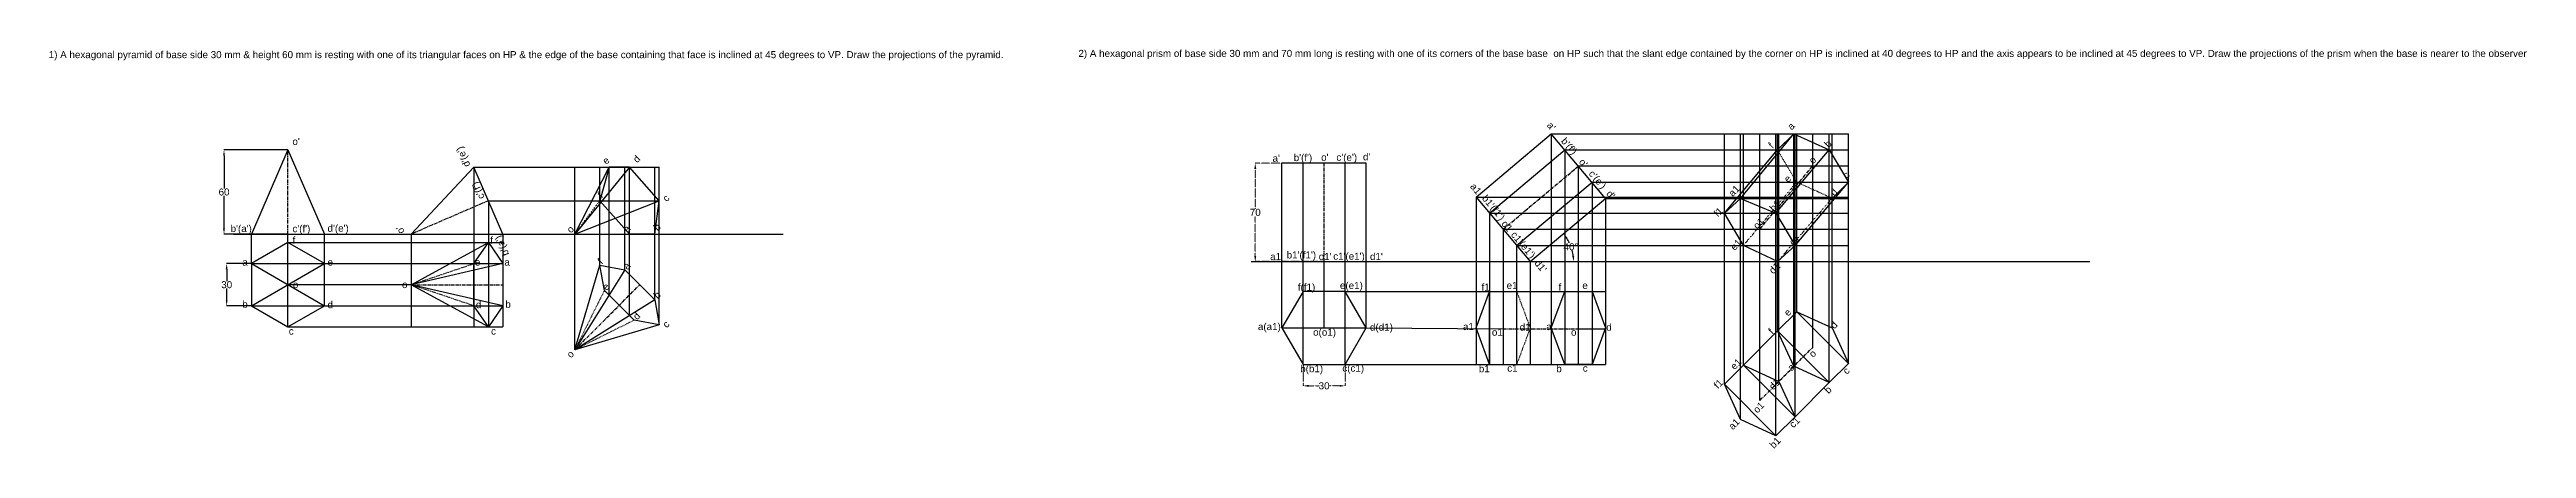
# Model space of a CAD drawing. Header units: inches. Extents: x 752 to 2515, y 106 to 390.
import ezdxf

# ---------------------------------------------------------------- set-up
doc = ezdxf.new("R2010")
doc.units = ezdxf.units.IN
doc.header["$MEASUREMENT"] = 0
doc.linetypes.add('CENTERX2', pattern=[4, 2.5, -0.5, 0.5, -0.5])
doc.linetypes.add('DOT', pattern=[0.25, 0, -0.25])
doc.styles.get("Standard").update_dxf_attribs({"font": 'arial.ttf'})
doc.dimstyles.get("Standard").update_dxf_attribs({"dimtxt": 5, "dimasz": 4, "dimexe": 0.18, "dimexo": 0.0625, "dimgap": 0.09, "dimtad": 0, "dimtih": 1, "dimtoh": 1, "dimdec": 0, "dimzin": 0, "dimdsep": 46, "dimtxsty": 'Standard', "dimcen": 0.09, "dimadec": 0, "dimazin": 0, "dimtfac": 1, "dimtdec": 0, "dimtofl": 0, "dimtmove": 0, "dimatfit": 3, "dimfxl": 1, "dimtolj": 1, "dimtzin": 0, "dimarcsym": 0})

# ---------------------------------------------------------------- blocks, each defined once
blk = doc.blocks.new('*D7')
at = {"color": 0, "lineweight": -2, "transparency": 16777216}
for p, q in [((895.6, 237.3), (877.8, 237.3)), ((878, 233.3), (878, 224.9)), ((878, 211.3), (878, 219.6)), ((895.6, 207.3), (877.8, 207.3))]:
    blk.add_line(p, q, dxfattribs=at)
at = {"color": 0, "transparency": 16777216}
for points in [[(877.3, 233.3), (878.6, 233.3), (878, 237.3)], [(877.3, 211.3), (878.6, 211.3), (878, 207.3)]]:
    blk.add_solid(points, dxfattribs=at)
at = {"layer": 'Defpoints', "color": 0, "transparency": 16777216}
for p in [(878, 237.3), (895.6, 237.3), (895.6, 207.3)]:
    blk.add_point(p, dxfattribs=at)
at = {"color": 0, "transparency": 16777216, "insert": (878, 222.3), "char_height": 5, "attachment_point": 5}
blk.add_mtext('\\A1;30', dxfattribs=at)
blk = doc.blocks.new('*D8')
at = {"color": 0, "lineweight": -2, "transparency": 16777216}
for p, q in [((921.6, 318.3), (875.9, 318.3)), ((876.1, 314.3), (876.1, 290.9)), ((876.1, 262.3), (876.1, 285.7)), ((921.6, 258.3), (875.9, 258.3))]:
    blk.add_line(p, q, dxfattribs=at)
at = {"color": 0, "transparency": 16777216}
for points in [[(875.4, 314.3), (876.7, 314.3), (876.1, 318.3)], [(875.4, 262.3), (876.7, 262.3), (876.1, 258.3)]]:
    blk.add_solid(points, dxfattribs=at)
at = {"layer": 'Defpoints', "color": 0, "transparency": 16777216}
for p in [(876.1, 318.3), (921.6, 318.3), (921.6, 258.3)]:
    blk.add_point(p, dxfattribs=at)
at = {"color": 0, "transparency": 16777216, "insert": (876.1, 288.3), "char_height": 5, "attachment_point": 5}
blk.add_mtext('\\A1;60', dxfattribs=at)
blk = doc.blocks.new('*D9')
at = {"color": 0, "lineweight": -2, "transparency": 16777216}
for start, end in [(25.316, 32.5726), (7.4274, 14.8583)]:
    blk.add_arc((1806.1, 238.8), 30.9, start, end, dxfattribs=at)
at = {"color": 0, "transparency": 16777216}
for points in [[(1831.6, 255), (1832.6, 255.8), (1829.7, 258.6)], [(1837.4, 242.8), (1836, 242.7), (1837, 238.8)]]:
    blk.add_solid(points, dxfattribs=at)
at = {"layer": 'Defpoints', "color": 0, "transparency": 16777216}
for p in [(1859.7, 283.8), (1607.4, 238.8), (1806.1, 238.8), (1836.1, 245.9), (2204.6, 238.8)]:
    blk.add_point(p, dxfattribs=at)
at = {"color": 0, "transparency": 16777216, "insert": (1835.1, 249.3), "char_height": 5, "attachment_point": 5}
blk.add_mtext('\\A1;40°', dxfattribs=at)
blk = doc.blocks.new('*D10')
at = {"color": 0, "linetype": 'DOT', "lineweight": -2, "transparency": 16777216}
for p, q in [((1644.3, 165.4), (1644.3, 150.1)), ((1674.3, 165.4), (1674.3, 150.1)), ((1648.3, 150.3), (1655.7, 150.3)), ((1670.3, 150.3), (1663, 150.3))]:
    blk.add_line(p, q, dxfattribs=at)
at = {"color": 0, "linetype": 'DOT', "transparency": 16777216}
for points in [[(1648.3, 151), (1648.3, 149.6), (1644.3, 150.3)], [(1670.3, 151), (1670.3, 149.6), (1674.3, 150.3)]]:
    blk.add_solid(points, dxfattribs=at)
at = {"layer": 'Defpoints', "color": 0, "linetype": 'DOT', "transparency": 16777216}
for p in [(1644.3, 165.5), (1674.3, 165.5), (1674.3, 150.3)]:
    blk.add_point(p, dxfattribs=at)
at = {"color": 0, "linetype": 'DOT', "transparency": 16777216, "insert": (1659.3, 150.3), "char_height": 5, "attachment_point": 5}
blk.add_mtext('\\A1;30', dxfattribs=at)
blk = doc.blocks.new('*D11')
at = {"color": 0, "linetype": 'DOT', "lineweight": -2, "transparency": 16777216}
for p, q in [((1659.3, 308.8), (1610.1, 308.8)), ((1610.3, 304.8), (1610.3, 276.4)), ((1610.3, 242.8), (1610.3, 271.1)), ((1659.3, 238.8), (1610.1, 238.8))]:
    blk.add_line(p, q, dxfattribs=at)
at = {"color": 0, "linetype": 'DOT', "transparency": 16777216}
for points in [[(1609.6, 304.8), (1611, 304.8), (1610.3, 308.8)], [(1609.6, 242.8), (1611, 242.8), (1610.3, 238.8)]]:
    blk.add_solid(points, dxfattribs=at)
at = {"layer": 'Defpoints', "color": 0, "linetype": 'DOT', "transparency": 16777216}
for p in [(1610.3, 308.8), (1659.3, 308.8), (1659.3, 238.8)]:
    blk.add_point(p, dxfattribs=at)
at = {"color": 0, "linetype": 'DOT', "transparency": 16777216, "insert": (1610.3, 273.8), "char_height": 5, "attachment_point": 5}
blk.add_mtext('\\A1;70', dxfattribs=at)

msp = doc.modelspace()

# ---------------------------------------------------------------- linework, layer by layer
at = {"lineweight": 30}
for p, q in [((921.6, 318.3), (895.6, 258.3)), ((921.6, 318.3), (947.6, 258.3)), ((1767.5, 284.7), (1821.1, 329.7)), ((1777.2, 273.3), (1830.8, 318.3)), ((1859.7, 283.8), (1821.1, 329.7)), ((1944.3, 273.3), (1982.2, 318.3)), ((1955.8, 283.8), (1993.8, 329.7)), ((1981, 273.3), (2018.9, 318.3)), ((1982.2, 318.3), (1993.8, 329.7)), ((1993.8, 329.7), (2018.9, 318.3)), ((2018.9, 318.3), (2032.6, 295.3)), ((1009.3, 258.3), (1054, 306)), ((1074.7, 258.3), (1054, 306)), ((1164.8, 306), (1125.9, 258.3)), ((1125.9, 258.3), (1150.3, 306)), ((1150.3, 306), (1143.6, 282.1)), ((1164.8, 306), (1150.3, 306)), ((1186, 282.1), (1164.8, 306)), ((1629.3, 238.8), (1629.3, 308.8)), ((1644.3, 238.8), (1644.3, 308.8)), ((1674.3, 238.8), (1674.3, 308.8)), ((1689.3, 238.8), (1689.3, 308.8)), ((1767.5, 284.7), (1806.1, 238.8)), ((1796.4, 250.3), (1850.1, 295.3)), ((1806.1, 238.8), (1859.7, 283.8)), ((1944.3, 273.3), (1955.8, 283.8)), ((1955.8, 283.8), (1981, 273.3)), ((1994.7, 250.3), (2032.6, 295.3)), ((1125.9, 258.3), (1186, 282.1)), ((1164.8, 258.3), (1143.6, 282.1)), ((1182.7, 258.3), (1186, 282.1)), ((1957.9, 250.3), (1944.3, 273.3)), ((1981, 273.3), (1994.7, 250.3)), ((895.6, 258.3), (947.6, 258.3)), ((921.6, 192.3), (921.6, 252.3)), ((1009.3, 258.3), (1074.7, 258.3)), ((1009.3, 222.3), (1064.3, 252.3)), ((1054, 237.3), (1064.3, 252.3)), ((1064.3, 252.3), (1074.7, 237.3)), ((1125.9, 258.3), (1164.8, 258.3)), ((1164.8, 258.3), (1182.7, 258.3)), ((1982.2, 238.8), (1957.9, 250.3)), ((1994.7, 250.3), (1982.2, 238.8)), ((895.6, 237.3), (947.6, 207.3)), ((895.6, 207.3), (947.6, 237.3)), ((1054, 207.3), (1054, 237.3)), ((1074.7, 237.3), (1074.7, 207.3)), ((1125.9, 176), (1143.6, 236.2)), ((1143.6, 236.2), (1161.5, 232.9)), ((1146.9, 218.3), (1143.6, 236.2)), ((1161.5, 232.9), (1182.7, 211.6)), ((1629.3, 238.8), (1689.3, 238.8)), ((1064.3, 192.3), (1009.3, 222.3)), ((1168.1, 197), (1146.9, 218.3)), ((1182.7, 211.6), (1186, 193.7)), ((1767.5, 191.5), (1777.2, 217.4)), ((1777.2, 217.4), (1796.4, 217.4)), ((1796.4, 217.4), (1830.8, 217.4)), ((1821.1, 191.5), (1830.8, 217.4)), ((1830.8, 217.4), (1850.1, 217.4)), ((1850.1, 217.4), (1859.7, 191.5)), ((1064.3, 192.3), (1054, 207.3)), ((1074.7, 207.3), (1064.3, 192.3)), ((1186, 193.7), (1168.1, 197)), ((1982.2, 189.4), (1995.8, 203)), ((1995.8, 203), (2021, 191.5)), ((1186, 193.7), (1125.9, 176)), ((1777.2, 165.5), (1767.5, 191.5)), ((1830.8, 165.5), (1821.1, 191.5)), ((1859.7, 191.5), (1850.1, 165.5)), ((1957.9, 165.1), (1982.2, 189.4)), ((1993.8, 164.2), (1982.2, 189.4)), ((2021, 191.5), (2032.6, 166.3)), ((1777.2, 165.5), (1796.4, 165.5)), ((1796.4, 165.5), (1830.8, 165.5)), ((1830.8, 165.5), (1850.1, 165.5)), ((1944.3, 151.5), (1957.9, 165.1)), ((2018.9, 152.6), (1993.8, 164.2)), ((2018.9, 152.6), (2032.6, 166.3)), ((1955.8, 126.3), (1944.3, 151.5)), ((1994.7, 128.3), (2018.9, 152.6)), ((1981, 114.7), (1955.8, 126.3)), ((1981, 114.7), (1994.7, 128.3))]:
    msp.add_line(p, q, dxfattribs=at)
at = {"linetype": 'CENTERX2'}
for p, q in [((921.6, 258.3), (921.6, 318.3)), ((1659.3, 238.8), (1659.3, 308.8)), ((1786.8, 261.8), (1840.4, 306.8)), ((1969.5, 261.8), (2007.3, 306.9)), ((1064.3, 282.1), (1009.3, 258.3)), ((1009.3, 222.3), (1074.7, 222.3)), ((1125.9, 176), (1172.1, 222.3)), ((1786.8, 191), (1840.3, 191)), ((1969.5, 139.9), (2007.3, 177.7))]:
    msp.add_line(p, q, dxfattribs=at)
for p, q in [((1821.1, 329.7), (1821.1, 165.5)), ((1821.1, 329.7), (2032.6, 329.7)), ((1830.8, 318.3), (1830.8, 165.5)), ((1830.8, 318.3), (2032.6, 318.3)), ((1944.3, 151.5), (1944.3, 329.7)), ((1955.8, 126.3), (1955.8, 329.7)), ((1957.9, 165.1), (1957.9, 329.7)), ((1969.5, 139.9), (1969.5, 329.7)), ((1981, 114.7), (1981, 329.7)), ((1982.2, 189.4), (1982.2, 329.7)), ((1983.1, 153.5), (1983.1, 329.7)), ((1993.8, 164.2), (1993.8, 329.7)), ((1994.7, 128.3), (1994.7, 329.7)), ((1995.8, 203), (1995.8, 329.7)), ((2007.3, 177.7), (2007.3, 329.7)), ((2018.9, 152.6), (2018.9, 329.7)), ((2021, 191.5), (2021, 329.7)), ((2032.6, 166.3), (2032.6, 329.7)), ((1054, 306), (1054, 192.3)), ((1054, 306), (1186, 306)), ((1125.9, 176), (1125.9, 306)), ((1143.6, 236.2), (1143.6, 306)), ((1150.3, 214.9), (1150.3, 306)), ((1161.5, 232.9), (1161.5, 306)), ((1164.8, 200.4), (1164.8, 306)), ((1182.7, 211.6), (1182.7, 306)), ((1186, 193.7), (1186, 306)), ((1689.3, 308.8), (1629.3, 308.8)), ((1840.3, 306.9), (2032.6, 306.9)), ((1840.3, 306.7), (1840.3, 165.5)), ((1767.5, 284.7), (1767.5, 165.5)), ((1767.5, 284.7), (2032.6, 284.7)), ((1850.1, 295.3), (1850.1, 165.5)), ((1850.1, 295.3), (2032.6, 295.3)), ((1859.7, 283.8), (1859.7, 165.5)), ((1859.7, 283.8), (2032.6, 283.8)), ((2032.6, 295.3), (2021, 283.8)), ((1064.3, 282.1), (1064.3, 192.3)), ((1064.3, 282.1), (1186, 282.1)), ((1777.2, 273.3), (1777.2, 165.5)), ((1777.2, 273.3), (2032.6, 273.3)), ((882.8, 258.3), (1274.1, 258.3)), ((895.6, 237.3), (895.6, 258.3)), ((921.6, 252.3), (921.6, 258.3)), ((921.6, 252.3), (1074.7, 252.3)), ((947.6, 237.3), (947.6, 258.3)), ((1009.3, 258.3), (1009.3, 192.3)), ((1074.7, 258.3), (1074.7, 192.3)), ((1182.7, 258.3), (1164.8, 258.3)), ((1164.8, 258.3), (1182.7, 258.3)), ((1786.8, 261.8), (1786.8, 165.5)), ((1786.8, 261.8), (2032.6, 261.8)), ((1796.4, 250.3), (1796.4, 165.5)), ((1796.4, 250.3), (2032.6, 250.3)), ((895.6, 237.3), (1074.7, 237.3)), ((1074.7, 237.3), (1009.3, 222.3)), ((1161.5, 232.9), (1125.9, 176)), ((1607.4, 238.8), (2204.6, 238.8)), ((1629.3, 191.5), (1629.3, 238.8)), ((1644.3, 165.5), (1644.3, 238.8)), ((1659.3, 191.5), (1659.3, 238.8)), ((1674.3, 165.5), (1674.3, 238.8)), ((1689.3, 191.5), (1689.3, 238.8)), ((1806.1, 238.8), (1806.1, 165.5)), ((1009.3, 222.3), (921.6, 222.3)), ((1074.7, 207.3), (1009.3, 222.3)), ((1182.7, 211.6), (1125.9, 176)), ((1674.3, 217.4), (1859.7, 217.4)), ((1777.2, 165.5), (1777.2, 217.4)), ((1796.4, 217.4), (1796.4, 165.5)), ((895.6, 207.3), (1074.7, 207.3)), ((1995.8, 203), (2032.6, 166.3)), ((921.6, 192.3), (1074.7, 192.3)), ((1629.3, 191.5), (1689.3, 191.5)), ((1689.3, 191.5), (1786.8, 191)), ((1840.3, 191), (1859.7, 191)), ((1982.2, 189.4), (2018.9, 152.6)), ((1674.3, 165.5), (1859.7, 165.5)), ((1850.1, 165.5), (1830.8, 165.5)), ((1957.9, 165.1), (1983.1, 153.5)), ((1957.9, 165.1), (1994.7, 128.3)), ((2032.6, 166.3), (2018.9, 152.6)), ((1944.3, 151.5), (1981, 114.7)), ((1983.1, 153.5), (1994.7, 128.3))]:
    msp.add_line(p, q)
at = {"linetype": 'DOT'}
for p, q in [((1995.8, 295.3), (1982.2, 318.3)), ((1957.9, 250.3), (1995.8, 295.3)), ((1982.2, 238.8), (2021, 283.8)), ((2021, 283.8), (1995.8, 295.3)), ((1125.9, 258.3), (1143.6, 282.1)), ((1009.3, 222.3), (1054, 237.3)), ((1054, 207.3), (1009.3, 222.3)), ((1146.9, 218.3), (1125.9, 176)), ((1796.4, 217.4), (1806.1, 191.5)), ((1830.8, 217.4), (1830.8, 165.5)), ((1850.1, 217.4), (1850.1, 165.5)), ((1168.1, 197), (1125.9, 176)), ((1806.1, 191.5), (1796.4, 165.5))]:
    msp.add_line(p, q, dxfattribs=at)
at = {"lineweight": 30}
for points in [[(895.6, 237.3), (895.6, 207.3), (921.6, 192.3), (947.6, 207.3), (947.6, 237.3), (921.6, 252.3)], [(1644.3, 165.5), (1674.3, 165.5), (1689.3, 191.5), (1674.3, 217.4), (1644.3, 217.4), (1629.3, 191.5)]]:
    msp.add_lwpolyline(points, close=True, dxfattribs=at)

# ---------------------------------------------------------------- texts
at = {"char_height": 5, "attachment_point": 1}
for s, insert, width in [('1) A hexagonal pyramid of base side 30 mm & height 60 mm is resting with one of its triangular faces on HP & the edge of the base containing that face is inclined at 45 degrees to VP. Draw the projections of the pyramid.', (751.3, 388.6), 712.417), ('2) A hexagonal prism of base side 30 mm and 70 mm long is resting with one of its corners of the base base  on HP such that the slant edge contained by the corner on HP is inclined at 40 degrees to HP and the axis appears to be inclined at 45 degrees to VP. Draw the projections of the prism when the base is nearer to the observer', (1484.4, 389.5), 1082.71)]:
    msp.add_mtext(s, dxfattribs=dict(at, insert=insert, width=width))
for s, insert, rotation in [("a'", (1821.4, 338.8), 310), ('a', (1988.6, 335.6), 45), ("d'(e')", (1047, 305.4), 113.4132), ("b'(f')", (1831.5, 327.6), 310), ('f', (1975, 322.5), 45), ('b', (2014.9, 323), 45), ('e', (1144.8, 311.1), 45), ('d', (1166.7, 312.2), 45), ("o'", (1844.2, 312.7), 310), ("c'(e')", (1851.2, 304.4), 310), ('e', (1986.1, 298.2), 45), ('o', (2003.9, 311.5), 45), ('c', (2028, 301), 45), ("c'(f')", (1057.2, 282.5), 113.4132), ('f', (1141.5, 287.3), 45), ('c', (1187.7, 284.5), 45), ("a1'", (1766.8, 295.2), 310), ("b1'(f1')", (1775.2, 286.8), 310), ("d'", (1863.7, 290.1), 310), ('a1', (1946.7, 288.2), 45), ('d', (2019.1, 288.6), 45), ('b', (1181.3, 263.8), 45), ("o1'", (1789, 268.7), 310), ('f1', (1936.2, 273.7), 45), ('o1', (1964.2, 265), 45), ('b1', (1975.9, 277.5), 45), ("o'", (1000.2, 257.8), 113.4132), ("b'(a')", (1074.6, 242.1), 113.4132), ('o', (1119.5, 262.2), 45), ('a', (1159.7, 262.5), 45), ("c1'(e1')", (1795.8, 260.9), 310), ('e1', (1948, 249.8), 45), ('c1', (1989.9, 253.3), 45), ('f', (1141.5, 240), 45), ('a', (1159.7, 236.1), 45), ("d1'", (1812.5, 240.7), 310), ('d1', (1975.5, 233.1), 45), ('e', (1144.8, 221.3), 45), ('b', (1181.3, 215.4), 45), ('d', (1166.7, 200.4), 45), ('c', (1187.7, 194.7), 45), ('e', (1986.1, 203), 45), ('d', (2019.1, 194), 45), ('f', (1975, 190.2), 45), ('o', (1119.5, 173.3), 45), ('e1', (1948, 164.9), 45), ('a', (1988.6, 164), 45), ('o', (2003.9, 173.7), 45), ('c', (2028, 161.6), 45), ('f1', (1936.2, 151.4), 45), ('d1', (1975.5, 150.5), 45), ('b', (2014.9, 147.9), 45), ('a1', (1946.7, 122.2), 45), ('o1', (1964.2, 134), 45), ('c1', (1989.9, 123.5), 45), ('b1', (1975.9, 108.9), 45)]:
    msp.add_mtext_dynamic_manual_height_columns(s, width=14.149, gutter_width=25, heights=[0], dxfattribs=dict(at, insert=insert, rotation=rotation))
for s, insert in [("o'", (924.8, 326.8)), ("a'", (1622.6, 314.8)), ("o'", (1657.2, 315.5)), ("c'(e')", (1668.1, 315.5)), ("d'", (1687, 315.9)), ("b'(a')", (880.8, 264.8)), ("c'(f')", (924.8, 264.7)), ("d'(e')", (949.8, 265)), ('f', (924.8, 256.5)), ('f', (1065.6, 256.5)), ('a', (889.1, 240.9)), ('e', (949.8, 240.9)), ('e', (1054.7, 240.9)), ('a', (1075.7, 240.9)), ("a1'", (1620.9, 244.9)), ("b1'(f1')", (1632.7, 246)), ("o1'", (1655.5, 244.9)), ("c1'(e1')", (1665.8, 245.1)), ("d1'", (1692, 244.9)), ('o', (925.1, 224.9)), ('o', (1002.8, 224.9)), ('f(f1)', (1640.6, 223.1)), ('e(e1)', (1670.6, 224.3)), ('f1', (1771.4, 223.1)), ('e1', (1789.3, 224.3)), ('f', (1826.2, 223.1)), ('e', (1843.2, 224.3)), ('b', (889.1, 210.9)), ('d', (949.8, 210.6)), ('d', (1055.4, 210.6)), ('b', (1076.4, 210.9)), ('a(a1)', (1612.2, 195)), ('d(d1)', (1692, 194.6)), ('a1', (1758.2, 195)), ('d1', (1798.6, 194.6)), ('d', (1860.2, 194.6)), ('c', (922.2, 191.8)), ('c', (1066.2, 191.8)), ('o(o1)', (1651.5, 191)), ('o1', (1778.8, 191)), ('a', (1817.4, 195)), ('o', (1835.1, 191)), ('b(b1)', (1642.3, 165)), ('c(c1)', (1672.3, 165.4)), ('b1', (1769.5, 165)), ('c1', (1789.7, 165.4)), ('b', (1824.6, 165)), ('c', (1843.5, 165.4))]:
    msp.add_mtext_dynamic_manual_height_columns(s, width=14.149, gutter_width=25, heights=[0], dxfattribs=dict(at, insert=insert))
at = {"lineweight": 30, "insert": (1637.7, 315.3), "char_height": 5, "attachment_point": 1}
msp.add_mtext_dynamic_manual_height_columns("b'(f')", width=14.149, gutter_width=25, heights=[0], dxfattribs=at)

# ---------------------------------------------------------------- dimensions: what is measured, and where the dimension line sits
for base, p1, p2, picture, middle in [((876.1, 318.3), (921.6, 258.3), (921.6, 318.3), '*D8', (876.1, 288.3)), ((878, 237.3), (895.6, 207.3), (895.6, 237.3), '*D7', (878, 222.3))]:
    dim = msp.add_linear_dim(base=base, p1=p1, p2=p2, angle=90, dimstyle='Standard')
    dim.commit()
    dim.dimension.update_dxf_attribs({"geometry": picture, "text_midpoint": middle})
at = {"linetype": 'DOT'}
dim = msp.add_linear_dim(base=(1610.3, 308.8), p1=(1659.3, 238.8), p2=(1659.3, 308.8), angle=90, dimstyle='Standard', dxfattribs=at)
dim.commit()
dim.dimension.update_dxf_attribs({"geometry": '*D11', "text_midpoint": (1610.3, 273.8)})
dim = msp.add_angular_dim_2l(base=(1836.1, 245.9), line1=((1806.1, 238.8), (1859.7, 283.8)), line2=((1607.4, 238.8), (2204.6, 238.8)), dimstyle='Standard')
dim.commit()
dim.dimension.update_dxf_attribs({"geometry": '*D9', "text_midpoint": (1835.1, 249.3)})
dim = msp.add_linear_dim(base=(1674.3, 150.3), p1=(1644.3, 165.5), p2=(1674.3, 165.5), dimstyle='Standard', dxfattribs=at)
dim.commit()
dim.dimension.update_dxf_attribs({"geometry": '*D10', "text_midpoint": (1659.3, 150.3)})

doc.saveas('drawing.dxf')
